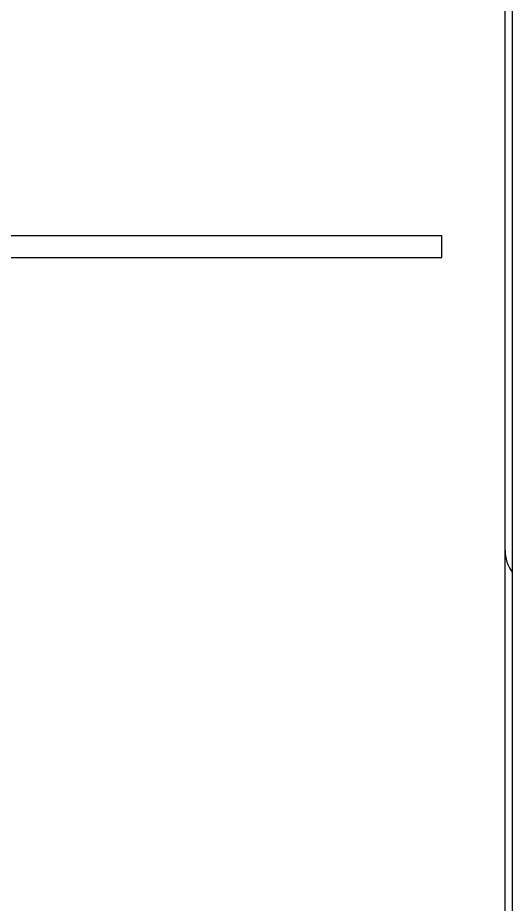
# Model space of a CAD drawing. Extents: x 168 to 388, y 259 to 356.
# Drawn here: x 225.43 to 232.27, y 306.97 to 319.23 of the extents above; entities that cross this region are included whole.
import ezdxf

# ---------------------------------------------------------------- set-up
doc = ezdxf.new("R2010")
doc.units = 0
doc.header["$MEASUREMENT"] = 0
doc.layers.get('0').update_dxf_attribs({"linetype": 'CONTINUOUS'})

msp = doc.modelspace()

# ---------------------------------------------------------------- linework, layer by layer
at = {"color": 7, "linetype": 'Continuous'}
for p, q in [((232.165, 282.367), (232.165, 333.767)), ((232.265, 333.767), (232.265, 282.367)), ((231.289, 316.219), (201.289, 316.219)), ((231.289, 315.919), (231.289, 316.219)), ((201.289, 315.919), (231.289, 315.919))]:
    msp.add_line(p, q, dxfattribs=at)
msp.add_arc((232.665, 311.867), 0.5, 180, 216.8699, dxfattribs=at)

doc.saveas('drawing.dxf')
